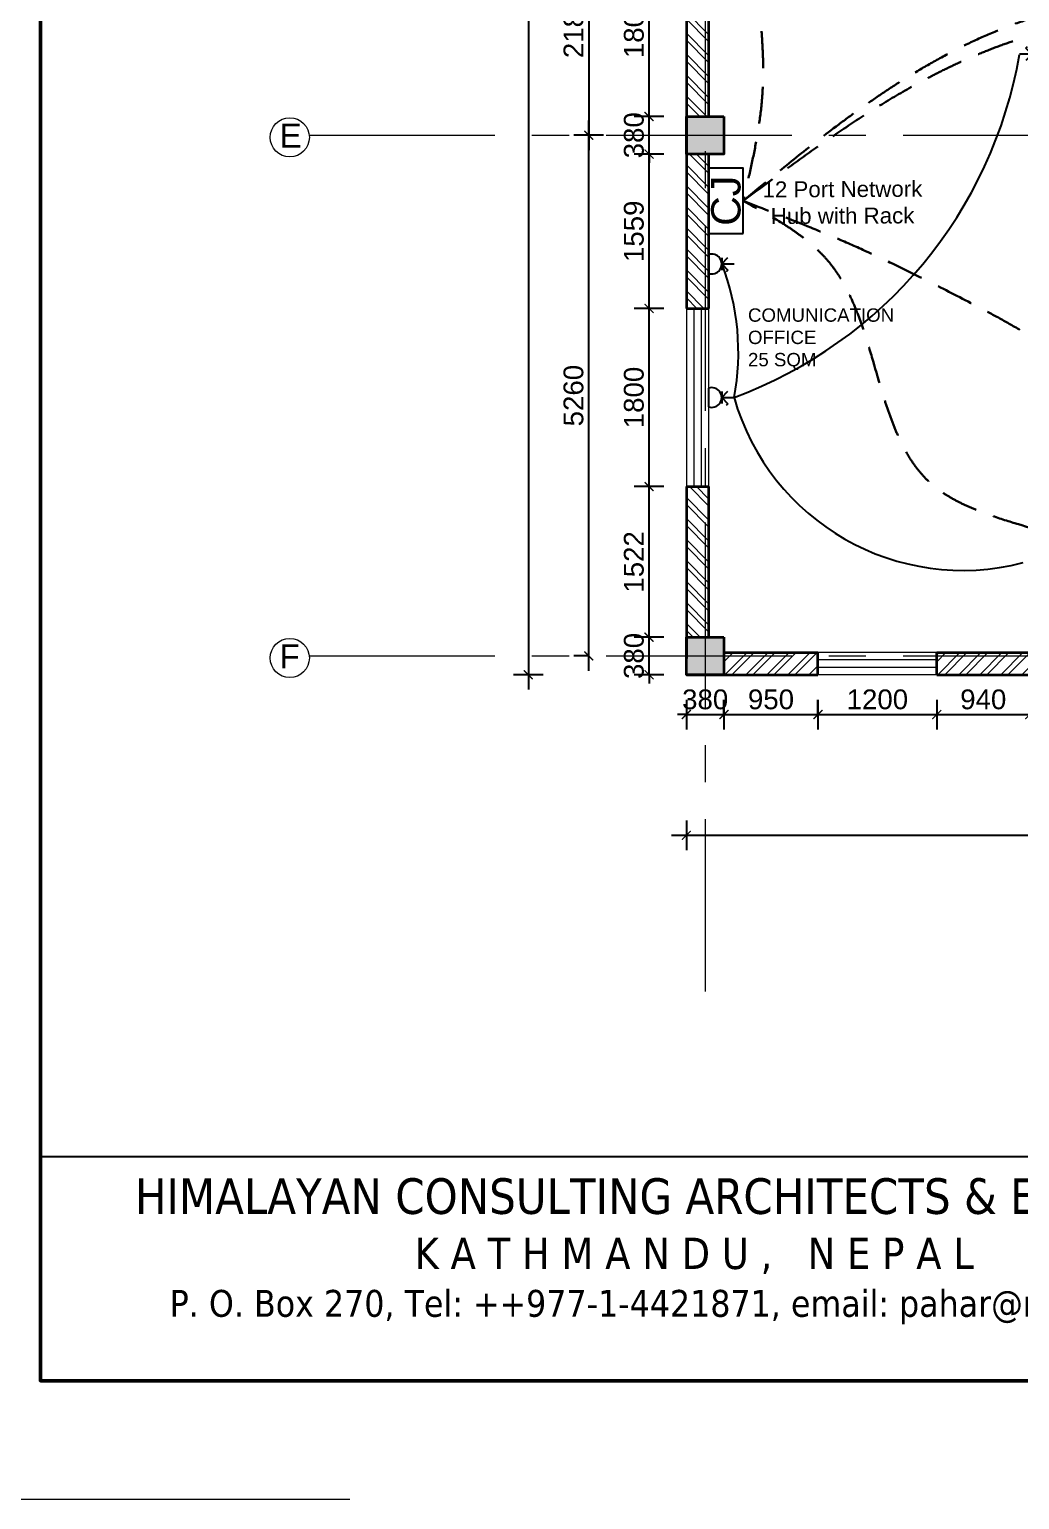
# Model space of a CAD drawing. Header units: inches. Extents: x 527934 to 2134587, y -408734 to 227304.
# Drawn here: x 1928514 to 1938520, y -206152 to -191299 of the extents above; entities that cross this region are included whole.
import ezdxf

# ---------------------------------------------------------------- set-up
doc = ezdxf.new("R2010")
doc.units = ezdxf.units.IN
doc.header["$MEASUREMENT"] = 0
doc.linetypes.add('CENTER', pattern=[2, 1.25, -0.25, 0.25, -0.25])
doc.linetypes.add('HIDDEN', pattern=[0.375, 0.25, -0.125])
for name, color, linetype, lineweight in [('2 POWER TEL COMP', 3, 'Continuous', 25), ('6 LIGHT PT WIRING', 3, 'Continuous', 25), ('7 POWER PT WIRING', 3, 'Continuous', 25), ('centre line', 1, 'CENTER', 9), ('dim', 253, 'Continuous', 9), ('furniture', 253, 'Continuous', 5), ('hatch', 250, 'Continuous', 5), ('plinth', 5, 'Continuous', 9), ('sill', 253, 'Continuous', 13), ('text', 7, 'Continuous', 13), ('TITLE THICK', 7, 'Continuous', 50), ('TITLE THIN', 7, 'Continuous', 25), ('wall - brick', 30, 'Continuous', 35), ('window', 1, 'Continuous', 15)]:
    doc.layers.add(name, color=color, linetype=linetype, lineweight=lineweight)
doc.layers.add('paper', color=4, linetype='Continuous', lineweight=0, plot=False)
doc.styles.add('FixtureNames', font='arial.ttf', dxfattribs={"height": 0.2})
doc.styles.add('labelling', font='arial.ttf')
doc.styles.get("Standard").update_dxf_attribs({"font": 'arial.ttf'})
doc.styles.add('style1', font='arial.ttf')
doc.dimstyles.new('dim 100', dxfattribs={"dimtxt": 200, "dimasz": 90, "dimexe": 150, "dimexo": 150, "dimgap": 50, "dimtad": 1, "dimdec": 0, "dimzin": 0, "dimdsep": 46, "dimtxsty": 'Standard', "dimblk": 'ARCHTICK', "dimcen": 100, "dimdle": 150, "dimazin": 0, "dimtfac": 1, "dimtdec": 0, "dimtix": 1, "dimtmove": 2, "dimatfit": 3, "dimfxl": 150, "dimfxlon": 1, "dimtolj": 1, "dimtzin": 0, "dimarcsym": 0})

# ---------------------------------------------------------------- blocks, each defined once
blk = doc.blocks.new('_ArchTick')
at = {"color": 0, "linetype": 'ByBlock', "const_width": 0.15}
blk.add_lwpolyline([(-0.5, -0.5), (0.5, 0.5)], dxfattribs=at)
blk = doc.blocks.new('*D2701')
at = {"layer": 'Defpoints', "color": 0, "ltscale": 400}
for p in [(1935153, -197819), (1935533, -197819), (1935533, -198221)]:
    blk.add_point(p, dxfattribs=at)
at = {"layer": 'dim', "color": 0, "lineweight": -2, "ltscale": 400}
for p, q in [((1935153, -198071), (1935153, -198371)), ((1935533, -198071), (1935533, -198371)), ((1935153, -198221), (1935063, -198221)), ((1935153, -198221), (1935533, -198221)), ((1935533, -198221), (1935623, -198221))]:
    blk.add_line(p, q, dxfattribs=at)
at = {"layer": 'dim', "color": 0, "lineweight": -2, "ltscale": 400, "xscale": 90, "yscale": 90, "zscale": 90}
blk.add_blockref('_ArchTick', (1935153, -198221), dxfattribs=at)
at = {"layer": 'dim', "color": 0, "lineweight": -2, "ltscale": 400, "xscale": 90, "yscale": 90, "zscale": 90, "rotation": 180}
blk.add_blockref('_ArchTick', (1935533, -198221), dxfattribs=at)
at = {"layer": 'dim', "color": 0, "ltscale": 400, "insert": (1935343, -198069), "char_height": 200, "attachment_point": 5}
blk.add_mtext('\\A1;380', dxfattribs=at)
blk = doc.blocks.new('*D2702')
at = {"layer": 'Defpoints', "color": 0, "ltscale": 400}
for p in [(1936483, -197819), (1937683, -197819), (1937683, -198221)]:
    blk.add_point(p, dxfattribs=at)
at = {"layer": 'dim', "color": 0, "lineweight": -2, "ltscale": 400}
for p, q in [((1936483, -198071), (1936483, -198371)), ((1937683, -198071), (1937683, -198371)), ((1936333, -198221), (1937833, -198221))]:
    blk.add_line(p, q, dxfattribs=at)
at = {"layer": 'dim', "color": 0, "lineweight": -2, "ltscale": 400, "xscale": 90, "yscale": 90, "zscale": 90, "rotation": 180}
blk.add_blockref('_ArchTick', (1936483, -198221), dxfattribs=at)
at = {"layer": 'dim', "color": 0, "lineweight": -2, "ltscale": 400, "xscale": 90, "yscale": 90, "zscale": 90}
blk.add_blockref('_ArchTick', (1937683, -198221), dxfattribs=at)
at = {"layer": 'dim', "color": 0, "ltscale": 400, "insert": (1937083, -198069), "char_height": 200, "attachment_point": 5}
blk.add_mtext('\\A1;1200', dxfattribs=at)
blk = doc.blocks.new('*D2703')
at = {"layer": 'Defpoints', "color": 0, "ltscale": 400}
for p in [(1937683, -197819), (1938623, -197819), (1938623, -198221)]:
    blk.add_point(p, dxfattribs=at)
at = {"layer": 'dim', "color": 0, "lineweight": -2, "ltscale": 400}
for p, q in [((1937683, -198071), (1937683, -198371)), ((1938623, -198071), (1938623, -198371)), ((1937533, -198221), (1938773, -198221))]:
    blk.add_line(p, q, dxfattribs=at)
at = {"layer": 'dim', "color": 0, "lineweight": -2, "ltscale": 400, "xscale": 90, "yscale": 90, "zscale": 90, "rotation": 180}
blk.add_blockref('_ArchTick', (1937683, -198221), dxfattribs=at)
at = {"layer": 'dim', "color": 0, "lineweight": -2, "ltscale": 400, "xscale": 90, "yscale": 90, "zscale": 90}
blk.add_blockref('_ArchTick', (1938623, -198221), dxfattribs=at)
at = {"layer": 'dim', "color": 0, "ltscale": 400, "insert": (1938153, -198069), "char_height": 200, "attachment_point": 5}
blk.add_mtext('\\A1;940', dxfattribs=at)
blk = doc.blocks.new('*D2754')
at = {"layer": 'Defpoints', "color": 0, "ltscale": 400}
for p in [(1934776, -197439), (1935153, -197439), (1935153, -197819)]:
    blk.add_point(p, dxfattribs=at)
at = {"layer": 'dim', "color": 0, "lineweight": -2, "ltscale": 400}
for p, q in [((1934776, -197439), (1934776, -197349)), ((1934926, -197439), (1934626, -197439)), ((1934776, -197819), (1934776, -197439)), ((1934926, -197819), (1934626, -197819)), ((1934776, -197819), (1934776, -197909))]:
    blk.add_line(p, q, dxfattribs=at)
at = {"layer": 'dim', "color": 0, "lineweight": -2, "ltscale": 400, "xscale": 90, "yscale": 90, "zscale": 90}
for p, rotation in [((1934776, -197439), 270), ((1934776, -197819), 90)]:
    blk.add_blockref('_ArchTick', p, dxfattribs=dict(at, rotation=rotation))
at = {"layer": 'dim', "color": 0, "ltscale": 400, "insert": (1934623, -197629), "char_height": 200, "attachment_point": 5, "rotation": 90}
blk.add_mtext('\\A1;380', dxfattribs=at)
blk = doc.blocks.new('*D2755')
at = {"layer": 'Defpoints', "color": 0, "ltscale": 400}
for p in [(1934776, -195918), (1935153, -195918), (1935153, -197439)]:
    blk.add_point(p, dxfattribs=at)
at = {"layer": 'dim', "color": 0, "lineweight": -2, "ltscale": 400}
for p, q in [((1934776, -197589), (1934776, -195768)), ((1934926, -195918), (1934626, -195918)), ((1934926, -197439), (1934626, -197439))]:
    blk.add_line(p, q, dxfattribs=at)
at = {"layer": 'dim', "color": 0, "lineweight": -2, "ltscale": 400, "xscale": 90, "yscale": 90, "zscale": 90}
for p, rotation in [((1934776, -195918), 90), ((1934776, -197439), 270)]:
    blk.add_blockref('_ArchTick', p, dxfattribs=dict(at, rotation=rotation))
at = {"layer": 'dim', "color": 0, "ltscale": 400, "insert": (1934623, -196679), "char_height": 200, "attachment_point": 5, "rotation": 90}
blk.add_mtext('\\A1;1522', dxfattribs=at)
blk = doc.blocks.new('*D2756')
at = {"layer": 'Defpoints', "color": 0, "ltscale": 400}
for p in [(1934776, -194118), (1935153, -194118), (1935153, -195918)]:
    blk.add_point(p, dxfattribs=at)
at = {"layer": 'dim', "color": 0, "lineweight": -2, "ltscale": 400}
for p, q in [((1934776, -196068), (1934776, -193968)), ((1934926, -194118), (1934626, -194118)), ((1934926, -195918), (1934626, -195918))]:
    blk.add_line(p, q, dxfattribs=at)
at = {"layer": 'dim', "color": 0, "lineweight": -2, "ltscale": 400, "xscale": 90, "yscale": 90, "zscale": 90}
for p, rotation in [((1934776, -194118), 90), ((1934776, -195918), 270)]:
    blk.add_blockref('_ArchTick', p, dxfattribs=dict(at, rotation=rotation))
at = {"layer": 'dim', "color": 0, "ltscale": 400, "insert": (1934623, -195018), "char_height": 200, "attachment_point": 5, "rotation": 90}
blk.add_mtext('\\A1;1800', dxfattribs=at)
blk = doc.blocks.new('*D2194')
at = {"layer": 'Defpoints', "color": 0, "ltscale": 400}
for p in [(1934776, -192559), (1935153, -192559), (1935153, -194118)]:
    blk.add_point(p, dxfattribs=at)
at = {"layer": 'dim', "color": 0, "lineweight": -2, "ltscale": 400}
for p, q in [((1934776, -194268), (1934776, -192409)), ((1934926, -192559), (1934626, -192559)), ((1934926, -194118), (1934626, -194118))]:
    blk.add_line(p, q, dxfattribs=at)
at = {"layer": 'dim', "color": 0, "lineweight": -2, "ltscale": 400, "xscale": 90, "yscale": 90, "zscale": 90}
for p, rotation in [((1934776, -192559), 90), ((1934776, -194118), 270)]:
    blk.add_blockref('_ArchTick', p, dxfattribs=dict(at, rotation=rotation))
at = {"layer": 'dim', "color": 0, "ltscale": 400, "insert": (1934623, -193339), "char_height": 200, "attachment_point": 5, "rotation": 90}
blk.add_mtext('\\A1;1559', dxfattribs=at)
blk = doc.blocks.new('*D2757')
at = {"layer": 'Defpoints', "color": 0, "ltscale": 400}
for p in [(1934776, -192179), (1935153, -192179), (1935153, -192559)]:
    blk.add_point(p, dxfattribs=at)
at = {"layer": 'dim', "color": 0, "lineweight": -2, "ltscale": 400}
for p, q in [((1934926, -192179), (1934626, -192179)), ((1934776, -192179), (1934776, -192089)), ((1934776, -192559), (1934776, -192179)), ((1934926, -192559), (1934626, -192559)), ((1934776, -192559), (1934776, -192649))]:
    blk.add_line(p, q, dxfattribs=at)
at = {"layer": 'dim', "color": 0, "lineweight": -2, "ltscale": 400, "xscale": 90, "yscale": 90, "zscale": 90}
for p, rotation in [((1934776, -192179), 270), ((1934776, -192559), 90)]:
    blk.add_blockref('_ArchTick', p, dxfattribs=dict(at, rotation=rotation))
at = {"layer": 'dim', "color": 0, "ltscale": 400, "insert": (1934623, -192369), "char_height": 200, "attachment_point": 5, "rotation": 90}
blk.add_mtext('\\A1;380', dxfattribs=at)
blk = doc.blocks.new('*D2758')
at = {"layer": 'Defpoints', "color": 0, "ltscale": 400}
for p in [(1934776, -190379), (1935153, -190379), (1935153, -192179)]:
    blk.add_point(p, dxfattribs=at)
at = {"layer": 'dim', "color": 0, "lineweight": -2, "ltscale": 400}
for p, q in [((1934776, -192329), (1934776, -190229)), ((1934926, -190379), (1934626, -190379)), ((1934926, -192179), (1934626, -192179))]:
    blk.add_line(p, q, dxfattribs=at)
at = {"layer": 'dim', "color": 0, "lineweight": -2, "ltscale": 400, "xscale": 90, "yscale": 90, "zscale": 90}
for p, rotation in [((1934776, -190379), 90), ((1934776, -192179), 270)]:
    blk.add_blockref('_ArchTick', p, dxfattribs=dict(at, rotation=rotation))
at = {"layer": 'dim', "color": 0, "ltscale": 400, "insert": (1934623, -191279), "char_height": 200, "attachment_point": 5, "rotation": 90}
blk.add_mtext('\\A1;1800', dxfattribs=at)
blk = doc.blocks.new('*D2197')
at = {"layer": 'Defpoints', "color": 0, "ltscale": 400}
for p in [(1934166, -192369), (1934166, -192369), (1934166, -197629)]:
    blk.add_point(p, dxfattribs=at)
at = {"layer": 'dim', "color": 0, "lineweight": -2, "ltscale": 400}
for p, q in [((1934166, -197779), (1934166, -192219)), ((1934166, -192369), (1934016, -192369)), ((1934166, -197629), (1934016, -197629))]:
    blk.add_line(p, q, dxfattribs=at)
at = {"layer": 'dim', "color": 0, "lineweight": -2, "ltscale": 400, "xscale": 90, "yscale": 90, "zscale": 90}
for p, rotation in [((1934166, -192369), 90), ((1934166, -197629), 270)]:
    blk.add_blockref('_ArchTick', p, dxfattribs=dict(at, rotation=rotation))
at = {"layer": 'dim', "color": 0, "ltscale": 400, "insert": (1934013, -194999), "char_height": 200, "attachment_point": 5, "rotation": 90}
blk.add_mtext('\\A1;5260', dxfattribs=at)
blk = doc.blocks.new('*D2198')
at = {"layer": 'Defpoints', "color": 0, "ltscale": 400}
for p in [(1934870, -190189), (1934166, -192369), (1934870, -192369)]:
    blk.add_point(p, dxfattribs=at)
at = {"layer": 'dim', "color": 0, "lineweight": -2, "ltscale": 400}
for p, q in [((1934166, -190039), (1934166, -192519)), ((1934316, -190189), (1934016, -190189)), ((1934316, -192369), (1934016, -192369))]:
    blk.add_line(p, q, dxfattribs=at)
at = {"layer": 'dim', "color": 0, "lineweight": -2, "ltscale": 400, "xscale": 90, "yscale": 90, "zscale": 90}
for p, rotation in [((1934166, -190189), 90), ((1934166, -192369), 270)]:
    blk.add_blockref('_ArchTick', p, dxfattribs=dict(at, rotation=rotation))
at = {"layer": 'dim', "color": 0, "ltscale": 400, "insert": (1934013, -191279), "char_height": 200, "attachment_point": 5, "rotation": 90}
blk.add_mtext('\\A1;2180', dxfattribs=at)
blk = doc.blocks.new('*D2772')
at = {"layer": 'Defpoints', "color": 0, "ltscale": 400}
for p in [(1945563, -178289), (1933556, -197819), (1945563, -197819)]:
    blk.add_point(p, dxfattribs=at)
at = {"layer": 'furniture', "color": 0, "lineweight": -2, "ltscale": 400}
for p, q in [((1933556, -178139), (1933556, -197969)), ((1933706, -178289), (1933406, -178289)), ((1933706, -197819), (1933406, -197819))]:
    blk.add_line(p, q, dxfattribs=at)
at = {"layer": 'furniture', "color": 0, "lineweight": -2, "ltscale": 400, "xscale": 90, "yscale": 90, "zscale": 90}
for p, rotation in [((1933556, -178289), 90), ((1933556, -197819), 270)]:
    blk.add_blockref('_ArchTick', p, dxfattribs=dict(at, rotation=rotation))
at = {"layer": 'furniture', "color": 0, "ltscale": 400, "insert": (1933403, -188054), "char_height": 200, "attachment_point": 5, "rotation": 90}
blk.add_mtext('\\A1;19530', dxfattribs=at)
blk = doc.blocks.new('*D2212')
at = {"layer": 'Defpoints', "color": 0, "ltscale": 400}
for p in [(1935153, -192194), (1970541, -192194), (1970541, -199441)]:
    blk.add_point(p, dxfattribs=at)
at = {"layer": 'furniture', "color": 0, "lineweight": -2, "ltscale": 400}
for p, q in [((1935153, -199291), (1935153, -199591)), ((1970541, -199291), (1970541, -199591)), ((1935003, -199441), (1970691, -199441))]:
    blk.add_line(p, q, dxfattribs=at)
at = {"layer": 'furniture', "color": 0, "lineweight": -2, "ltscale": 400, "xscale": 90, "yscale": 90, "zscale": 90, "rotation": 180}
blk.add_blockref('_ArchTick', (1935153, -199441), dxfattribs=at)
at = {"layer": 'furniture', "color": 0, "lineweight": -2, "ltscale": 400, "xscale": 90, "yscale": 90, "zscale": 90}
blk.add_blockref('_ArchTick', (1970541, -199441), dxfattribs=at)
at = {"layer": 'furniture', "color": 0, "ltscale": 400, "insert": (1952847, -199289), "char_height": 200, "attachment_point": 5}
blk.add_mtext('\\A1;35388', dxfattribs=at)
blk = doc.blocks.new('*D2221')
at = {"layer": 'Defpoints', "color": 0, "ltscale": 400}
for p in [(1935533, -198221), (1936483, -198221), (1936483, -198221)]:
    blk.add_point(p, dxfattribs=at)
at = {"layer": 'furniture', "color": 0, "lineweight": -2, "ltscale": 400}
for p, q in [((1935533, -198221), (1935533, -198071)), ((1936483, -198221), (1936483, -198071)), ((1935383, -198221), (1936633, -198221))]:
    blk.add_line(p, q, dxfattribs=at)
at = {"layer": 'furniture', "color": 0, "lineweight": -2, "ltscale": 400, "xscale": 90, "yscale": 90, "zscale": 90, "rotation": 180}
blk.add_blockref('_ArchTick', (1935533, -198221), dxfattribs=at)
at = {"layer": 'furniture', "color": 0, "lineweight": -2, "ltscale": 400, "xscale": 90, "yscale": 90, "zscale": 90}
blk.add_blockref('_ArchTick', (1936483, -198221), dxfattribs=at)
at = {"layer": 'furniture', "color": 0, "ltscale": 400, "insert": (1936008, -198069), "char_height": 200, "attachment_point": 5}
blk.add_mtext('\\A1;950', dxfattribs=at)
blk = doc.blocks.new('15 amp socket')
at = {"color": 3, "lineweight": 25}
for p, q in [((593022, 179162), (593022, 179286)), ((593022, 179162), (592958, 179225)), ((592960, 179162), (593084, 179162)), ((593022, 179162), (593085, 179225)), ((593085, 179225), (593102, 179208)), ((592928, 179029), (593115, 179029))]:
    blk.add_line(p, q, dxfattribs=at)
blk.add_arc((593022, 179062), 99.5, 340.3538, 199.6462, dxfattribs=at)

msp = doc.modelspace()

# ---------------------------------------------------------------- hatches: boundary and pattern name
at = {"layer": 'hatch', "lineweight": 5, "ltscale": 400}
h = msp.add_hatch(dxfattribs=at)
h.set_pattern_fill('ANSI32', color=256, scale=400, angle=-90)
h.set_pattern_definition([(315, (1966672.08, 2313817.69), (106.066017, 106.066017), []), (315, (1966672.08, 2313746.98), (106.066017, 106.066017), [])])
edge = h.paths.add_edge_path()
edge.add_line((1935152.6, -190379.4), (1935377.6, -190379.4))
edge.add_line((1935377.6, -190379.4), (1935377.6, -192179.4))
edge.add_line((1935377.6, -192179.4), (1935152.6, -192179.4))
edge.add_line((1935152.6, -192179.4), (1935152.6, -190480.3))
h = msp.add_hatch(dxfattribs=at)
h.set_pattern_fill('ANSI32', color=256, scale=400, angle=-90)
h.set_pattern_definition([(315, (1966672.08, 2311637.69), (106.066017, 106.066017), []), (315, (1966672.08, 2311566.98), (106.066017, 106.066017), [])])
edge = h.paths.add_edge_path()
edge.add_line((1935152.6, -192559.4), (1935377.6, -192559.4))
edge.add_line((1935377.6, -192559.4), (1935377.6, -194117.9))
edge.add_line((1935377.6, -194117.9), (1935152.6, -194117.9))
edge.add_line((1935152.6, -194117.9), (1935152.6, -192660.3))
h = msp.add_hatch(dxfattribs=at)
h.set_pattern_fill('ANSI32', color=256, scale=400, angle=-90)
h.set_pattern_definition([(315, (1966672.08, 2308279.19), (106.066017, 106.066017), []), (315, (1966672.08, 2308208.48), (106.066017, 106.066017), [])])
edge = h.paths.add_edge_path()
edge.add_line((1935152.6, -195917.9), (1935377.6, -195917.9))
edge.add_line((1935377.6, -195917.9), (1935377.6, -197439.4))
edge.add_line((1935377.6, -197439.4), (1935152.6, -197439.4))
edge.add_line((1935152.6, -197439.4), (1935152.6, -196018.8))
h = msp.add_hatch(dxfattribs=at)
h.set_pattern_fill('ANSI32', color=256, scale=400)
h.set_pattern_definition([(45, (-568765.42, -166301.24), (-106.066017, 106.066017), []), (45, (-568694.71, -166301.24), (-106.066017, 106.066017), [])])
h.paths.add_polyline_path([(1935532.6, -197819.4), (1935532.6, -197594.4), (1936482.6, -197594.4), (1936482.6, -197819.4)])
h = msp.add_hatch(dxfattribs=at)
h.set_pattern_fill('ANSI32', color=256, scale=400)
h.set_pattern_definition([(45, (-566615.42, -166301.24), (-106.066017, 106.066017), []), (45, (-566544.71, -166301.24), (-106.066017, 106.066017), [])])
h.paths.add_polyline_path([(1937682.6, -197819.4), (1937682.6, -197594.4), (1938622.6, -197594.4), (1938622.6, -197819.4)])
at = {"layer": 'plinth', "ltscale": 400}
h = msp.add_hatch(color=0, dxfattribs=at)
h.dxf.hatch_style = 1
h.paths.add_polyline_path([(1935532.6, -184739.4), (1935532.6, -185119.4), (1935152.6, -185119.4), (1935152.6, -184739.4)])
h.paths.add_polyline_path([(1939002.6, -184739.4), (1939002.6, -185119.4), (1938622.6, -185119.4), (1938622.6, -184739.4)])
h.paths.add_polyline_path([(1942472.6, -184739.4), (1942472.6, -185119.4), (1942092.6, -185119.4), (1942092.6, -184739.4)])
h.paths.add_polyline_path([(1945942.6, -183139.4), (1945942.6, -183519.4), (1945562.6, -183519.4), (1945562.6, -183139.4)])
h.paths.add_polyline_path([(1945942.6, -178289.4), (1945942.6, -178669.4), (1945562.6, -178669.4), (1945562.6, -178289.4)])
h.paths.add_polyline_path([(1949412.6, -178289.4), (1949412.6, -178669.4), (1949032.6, -178669.4), (1949032.6, -178289.4)])
h.paths.add_polyline_path([(1952882.6, -178289.4), (1952882.6, -178669.4), (1952502.6, -178669.4), (1952502.6, -178289.4)])
h.paths.add_polyline_path([(1956352.6, -178289.4), (1956352.6, -178669.4), (1955972.6, -178669.4), (1955972.6, -178289.4)])
h.paths.add_polyline_path([(1956352.6, -183139.4), (1956352.6, -183519.4), (1955972.6, -183519.4), (1955972.6, -183139.4)])
h.paths.add_polyline_path([(1949412.6, -184739.4), (1949412.6, -185119.4), (1949032.6, -185119.4), (1949032.6, -184739.4)])
h.paths.add_polyline_path([(1952882.6, -184739.4), (1952882.6, -185119.4), (1952502.6, -185119.4), (1952502.6, -184739.4)])
h.paths.add_polyline_path([(1956352.6, -184739.4), (1956352.6, -185119.4), (1955972.6, -185119.4), (1955972.6, -184739.4)])
h.paths.add_polyline_path([(1959822.6, -184739.4), (1959822.6, -185119.4), (1959442.6, -185119.4), (1959442.6, -184739.4)])
h.paths.add_polyline_path([(1963297.6, -184739.4), (1963297.6, -185119.4), (1962917.6, -185119.4), (1962917.6, -184739.4)])
h.paths.add_polyline_path([(1963297.6, -189999.4), (1963297.6, -190379.4), (1962917.6, -190379.4), (1962917.6, -189999.4)])
h.paths.add_polyline_path([(1959822.6, -189999.4), (1959822.6, -190379.4), (1959442.6, -190379.4), (1959442.6, -189999.4)])
h.paths.add_polyline_path([(1956352.6, -189999.4), (1956352.6, -190379.4), (1955972.6, -190379.4), (1955972.6, -189999.4)])
h.paths.add_polyline_path([(1952882.6, -189999.4), (1952882.6, -190379.4), (1952502.6, -190379.4), (1952502.6, -189999.4)])
h.paths.add_polyline_path([(1945942.6, -184739.4), (1945942.6, -185119.4), (1945562.6, -185119.4), (1945562.6, -184739.4)])
h.paths.add_polyline_path([(1942472.6, -189999.4), (1942472.6, -190379.4), (1942092.6, -190379.4), (1942092.6, -189999.4)])
h.paths.add_polyline_path([(1939002.6, -189999.4), (1939002.6, -190379.4), (1938622.6, -190379.4), (1938622.6, -189999.4)])
h.paths.add_polyline_path([(1935532.6, -189999.4), (1935532.6, -190379.4), (1935152.6, -190379.4), (1935152.6, -189999.4)])
h.paths.add_polyline_path([(1935532.6, -192179.4), (1935532.6, -192559.4), (1935152.6, -192559.4), (1935152.6, -192179.4)])
h.paths.add_polyline_path([(1939002.6, -192179.4), (1939002.6, -192559.4), (1938622.6, -192559.4), (1938622.6, -192179.4)])
h.paths.add_polyline_path([(1942472.6, -192179.4), (1942472.6, -192559.4), (1942092.6, -192559.4), (1942092.6, -192179.4)])
h.paths.add_polyline_path([(1945942.6, -192179.4), (1945942.6, -192559.4), (1945562.6, -192559.4), (1945562.6, -192179.4)])
h.paths.add_polyline_path([(1949412.6, -192179.4), (1949412.6, -192559.4), (1949032.6, -192559.4), (1949032.6, -192179.4)])
h.paths.add_polyline_path([(1952882.6, -192179.4), (1952882.6, -192559.4), (1952502.6, -192559.4), (1952502.6, -192179.4)])
h.paths.add_polyline_path([(1956352.6, -192179.4), (1956352.6, -192559.4), (1955972.6, -192559.4), (1955972.6, -192179.4)])
h.paths.add_polyline_path([(1959822.6, -192179.4), (1959822.6, -192559.4), (1959442.6, -192559.4), (1959442.6, -192179.4)])
h.paths.add_polyline_path([(1963297.6, -192179.4), (1963297.6, -192559.4), (1962917.6, -192559.4), (1962917.6, -192179.4)])
h.paths.add_polyline_path([(1963297.6, -197439.4), (1963297.6, -197819.4), (1962917.6, -197819.4), (1962917.6, -197439.4)])
h.paths.add_polyline_path([(1959822.6, -197439.4), (1959822.6, -197819.4), (1959442.6, -197819.4), (1959442.6, -197439.4)])
h.paths.add_polyline_path([(1956352.6, -197439.4), (1956352.6, -197819.4), (1955972.6, -197819.4), (1955972.6, -197439.4)])
h.paths.add_polyline_path([(1952882.6, -197439.4), (1952882.6, -197819.4), (1952502.6, -197819.4), (1952502.6, -197439.4)])
h.paths.add_polyline_path([(1949412.6, -197439.4), (1949412.6, -197819.4), (1949032.6, -197819.4), (1949032.6, -197439.4)])
h.paths.add_polyline_path([(1945942.6, -197439.4), (1945942.6, -197819.4), (1945562.6, -197819.4), (1945562.6, -197439.4)])
h.paths.add_polyline_path([(1942472.6, -197439.4), (1942472.6, -197819.4), (1942092.6, -197819.4), (1942092.6, -197439.4)])
h.paths.add_polyline_path([(1939002.6, -197439.4), (1939002.6, -197819.4), (1938622.6, -197819.4), (1938622.6, -197439.4)])
h.paths.add_polyline_path([(1935532.6, -197439.4), (1935532.6, -197819.4), (1935152.6, -197819.4), (1935152.6, -197439.4)])
edge = h.paths.add_edge_path()
edge.add_line((1945942.6, -184739.4), (1945192.6, -184739.4))

# ---------------------------------------------------------------- linework, layer by layer
at = {"layer": '6 LIGHT PT WIRING', "ltscale": 400}
msp.add_arc((1934069.9, -190781.2), 4516.6, 290.27444, 350.1797, dxfattribs=at)
at = {"layer": '7 POWER PT WIRING', "color": 6, "ltscale": 48}
msp.add_lwpolyline([(1935726.9, -193362), (1935726.9, -192702), (1935377.6, -192702), (1935377.6, -193362)], close=True, dxfattribs=at)
at = {"layer": '7 POWER PT WIRING', "ltscale": 400}
for centre, radius, start, end in [((1933236.7, -194558.8), 2441.8, 349.16281, 21.37087), ((1937946.1, -194362.1), 2402.4, 195.84087, 284.68841)]:
    msp.add_arc(centre, radius, start, end, dxfattribs=at)
at = {"layer": '7 POWER PT WIRING', "color": 6, "linetype": 'HIDDEN', "lineweight": 30, "ltscale": 1500}
for points in [[(1959423.7, -185834), (1957251, -188334), (1955288.5, -188909), (1952322, -191002), (1950342, -191130.5), (1946819, -191194.5), (1943201.5, -191705), (1940989, -191567), (1939192, -191253.5), (1938470, -191412.5), (1935726.9, -193032)], [(1935586.5, -187178), (1935152.6, -187492), (1935509.5, -188701), (1935739.5, -189943), (1935921, -191957.5), (1935726.9, -193032)], [(1946151.5, -188106), (1946253, -189327.5), (1944811, -190940.5), (1941524, -191324.5), (1939409.5, -191036.5), (1937352.5, -191804), (1935726.9, -193032)], [(1938613.7, -196330.5), (1937612, -195875.5), (1936601, -193658.5), (1935726.9, -193032)], [(1942472.6, -196330.5), (1941334, -196783), (1940255, -196149), (1939438.5, -195051), (1937804, -193949), (1936936.5, -193526), (1935726.9, -193032)]]:
    msp.add_spline(points, degree=3, dxfattribs=at)
at = {"layer": 'centre line', "ltscale": 1500}
for p, q in [((1935342.6, -175279.4), (1935342.6, -201019.4)), ((1931342.6, -192369.4), (1974071.1, -192369.4)), ((1931342.6, -197629.4), (1974071.1, -197629.4))]:
    msp.add_line(p, q, dxfattribs=at)
at = {"layer": 'dim'}
for centre in [(1931145.4, -192389.8), (1931145.4, -197649.8)]:
    msp.add_circle(centre, 198.2, dxfattribs=at)
at = {"layer": 'paper'}
msp.add_lwpolyline([(1931753.1, -206152), (1926953.1, -206152), (1926953.1, -201352)], dxfattribs=at)
at = {"layer": 'sill'}
for p, q in [((1935152.6, -194117.9), (1935152.6, -195917.9)), ((1935377.6, -194117.9), (1935377.6, -195917.9)), ((1937682.6, -197594.4), (1936482.6, -197594.4)), ((1937682.6, -197819.4), (1936482.6, -197819.4))]:
    msp.add_line(p, q, dxfattribs=at)
at = {"layer": 'TITLE THICK'}
msp.add_lwpolyline([(1928626.1, -171712), (1974826.1, -171712), (1974826.1, -204952), (1928626.1, -204952)], close=True, dxfattribs=at)
at = {"layer": 'TITLE THIN'}
for p, q in [((1928626.1, -202690.9), (1928626.1, -204952)), ((1974826.1, -202690.9), (1928626.1, -202690.9)), ((1928626.1, -204952), (1974826.1, -204952))]:
    msp.add_line(p, q, dxfattribs=at)
at = {"layer": 'wall - brick'}
for p, q in [((1935152.6, -188459.4), (1935152.6, -192179.4)), ((1935377.6, -190379.4), (1935377.6, -192179.4)), ((1935152.6, -192079.4), (1935152.6, -192179.4)), ((1935152.6, -192179.4), (1935152.6, -194117.9)), ((1935377.6, -192079.4), (1935377.6, -192179.4)), ((1935377.6, -192559.4), (1935377.6, -194117.9)), ((1935152.6, -194117.9), (1935377.6, -194117.9)), ((1935152.6, -195917.9), (1935152.6, -197656.4)), ((1935152.6, -195917.9), (1935377.6, -195917.9)), ((1935377.6, -195917.9), (1935377.6, -197439.4)), ((1935532.6, -197594.4), (1936482.6, -197594.4)), ((1936482.6, -197819.4), (1936482.6, -197594.4)), ((1937682.6, -197594.4), (1938622.6, -197594.4)), ((1937682.6, -197819.4), (1937682.6, -197594.4)), ((1935152.6, -197819.4), (1936482.6, -197819.4)), ((1937682.6, -197819.4), (1939952.6, -197819.4))]:
    msp.add_line(p, q, dxfattribs=at)
for points in [[(1935532.6, -192179.4), (1935532.6, -192559.4), (1935152.6, -192559.4), (1935152.6, -192179.4)], [(1935532.6, -197439.4), (1935532.6, -197819.4), (1935152.6, -197819.4), (1935152.6, -197439.4)]]:
    msp.add_lwpolyline(points, close=True, dxfattribs=at)
at = {"layer": 'window'}
for p, q in [((1935227.6, -194117.9), (1935227.6, -195917.9)), ((1935302.6, -194117.9), (1935302.6, -195917.9)), ((1937682.6, -197669.4), (1936482.6, -197669.4)), ((1937682.6, -197744.4), (1936482.6, -197744.4))]:
    msp.add_line(p, q, dxfattribs=at)

# ---------------------------------------------------------------- block references
at = {"layer": '2 POWER TEL COMP'}
for p, rotation in [((2117806.6, -784573.2), 90), ((1756348.6, 399352.7), 270), ((1756348.6, 398003.8), 270)]:
    msp.add_blockref('15 amp socket', p, dxfattribs=dict(at, rotation=rotation))

# ---------------------------------------------------------------- texts
at = {"layer": '7 POWER PT WIRING', "color": 6, "style": 'FixtureNames'}
msp.add_text('CJ', height=296.48, rotation=90, dxfattribs=at).set_placement((1935699.9, -193283.8))
at = {"layer": '7 POWER PT WIRING', "color": 6, "ltscale": 0.005, "insert": (1936730.3, -193048.3), "char_height": 161.28, "attachment_point": 5, "rotation": 0.25602, "style": 'labelling'}
msp.add_mtext('12 Port Network \\PHub with Rack', dxfattribs=at)
at = {"layer": 'text', "style": 'style1'}
for s, p in [('E', (1931041.5, -192492.9)), ('F', (1931041.5, -197752.9))]:
    msp.add_text(s, height=240, dxfattribs=at).set_placement(p)
at = {"layer": 'text', "insert": (1935775.5, -194117.9), "char_height": 135, "attachment_point": 1}
msp.add_mtext_dynamic_manual_height_columns('COMUNICATION\\POFFICE\\P25 SQM', width=7548.854, gutter_width=3500, heights=[0], dxfattribs=at)
at = {"layer": 'TITLE THIN', "insert": (1935232.3, -202905.7), "char_height": 407.008, "width": 12798.148, "attachment_point": 2}
msp.add_mtext('{\\fTahoma|b0|i0|c0|p34;\\H0.8845x;HIMALAYAN CONSULTING ARCHITECTS & ENGINEERS\\H1.131x;\\P\\H0.7778x;K A T H M A N D U ,   N E P A L\\P\\H0.8572x;P. O. Box 270, Tel: ++977-1-4421871, email: pahar@mail.com.np}', dxfattribs=at)

# ---------------------------------------------------------------- dimensions: what is measured, and where the dimension line sits
at = {"layer": 'dim', "ltscale": 400}
for base, p1, p2, picture, middle in [((1934165.6, -192369.4), (1934870.1, -190189.4), (1934870.1, -192369.4), '*D2198', (1934013.5, -191279.4)), ((1934775.6, -190379.4), (1935152.6, -192179.4), (1935152.6, -190379.4), '*D2758', (1934623.5, -191279.4)), ((1934775.6, -192179.4), (1935152.6, -192559.4), (1935152.6, -192179.4), '*D2757', (1934623.4, -192369.4)), ((1934165.6, -192369.4), (1934165.6, -197629.4), (1934165.6, -192369.4), '*D2197', (1934013.5, -194999.4)), ((1934775.5765081, -192559.3922765), (1935152.613067, -194117.8922765), (1935152.613067, -192559.3922765), '*D2194', (1934623.4619106, -193338.6422765)), ((1934775.6, -194117.9), (1935152.6, -195917.9), (1935152.6, -194117.9), '*D2756', (1934623.5, -195017.9)), ((1934775.5765081, -195917.8922765), (1935152.613067, -197439.3922765), (1935152.613067, -195917.8922765), '*D2755', (1934623.4619106, -196678.6422765)), ((1934775.6, -197439.4), (1935152.6, -197819.4), (1935152.6, -197439.4), '*D2754', (1934623.4, -197629.4))]:
    dim = msp.add_linear_dim(base=base, p1=p1, p2=p2, angle=90, dimstyle='dim 100', override={"dimpost": '\\X'}, dxfattribs=at)
    dim.commit()
    dim.dimension.update_dxf_attribs({"geometry": picture, "text_midpoint": middle})
for base, p1, p2, picture, middle in [((1935532.6, -198221), (1935152.6, -197819.4), (1935532.6, -197819.4), '*D2701', (1935342.6, -198068.9)), ((1937682.6, -198221), (1936482.6, -197819.4), (1937682.6, -197819.4), '*D2702', (1937082.6, -198068.9)), ((1938622.6, -198221), (1937682.6, -197819.4), (1938622.6, -197819.4), '*D2703', (1938152.6, -198068.9))]:
    dim = msp.add_linear_dim(base=base, p1=p1, p2=p2, dimstyle='dim 100', override={"dimpost": '\\X'}, dxfattribs=at)
    dim.commit()
    dim.dimension.update_dxf_attribs({"geometry": picture, "text_midpoint": middle})
at = {"layer": 'furniture', "ltscale": 400}
dim = msp.add_linear_dim(base=(1933555.6, -197819.4), p1=(1945562.6, -178289.4), p2=(1945562.6, -197819.4), angle=90, dimstyle='dim 100', override={"dimpost": '\\X'}, dxfattribs=at)
dim.commit()
dim.dimension.update_dxf_attribs({"geometry": '*D2772', "text_midpoint": (1933403.4, -188054.4)})
for base, p1, p2, picture, middle in [((1970540.6, -199441), (1935152.6, -192193.5), (1970540.6, -192193.5), '*D2212', (1952846.6, -199288.9)), ((1936482.6, -198221), (1935532.6, -198221), (1936482.6, -198221), '*D2221', (1936007.6, -198068.9))]:
    dim = msp.add_linear_dim(base=base, p1=p1, p2=p2, dimstyle='dim 100', override={"dimpost": '\\X'}, dxfattribs=at)
    dim.commit()
    dim.dimension.update_dxf_attribs({"geometry": picture, "text_midpoint": middle})

doc.saveas('drawing.dxf')
